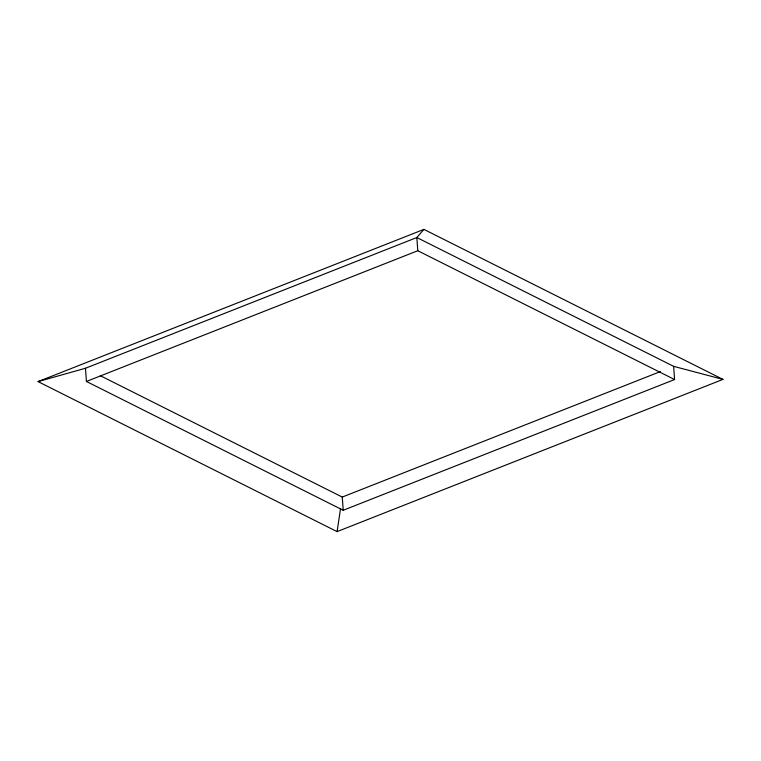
<?xml version="1.0" encoding="UTF-8"?>
<svg xmlns="http://www.w3.org/2000/svg" width="761" height="761" viewBox="0 0 761 761"><rect width="100%" height="100%" fill="white"/><g stroke="black" fill="none" stroke-linecap="round" stroke-linejoin="round"><path stroke-width="1.14" d="M337.085 531.616L722.95 379.397L423.915 229.384L38.05 381.603L337.085 531.616L340.538 508.586M423.915 229.384L416.838 237.527L85.47 368.248L38.05 381.603M85.47 368.248L86.421 381.451L417.789 250.73L674.579 379.549L673.637 366.345L416.838 237.527L417.789 250.73M100.328 375.706L342.269 497.066L660.377 371.577M86.421 381.451L343.211 510.27L674.579 379.549M673.637 366.345L722.95 379.397M342.269 497.066L343.211 510.27"/></g></svg>
